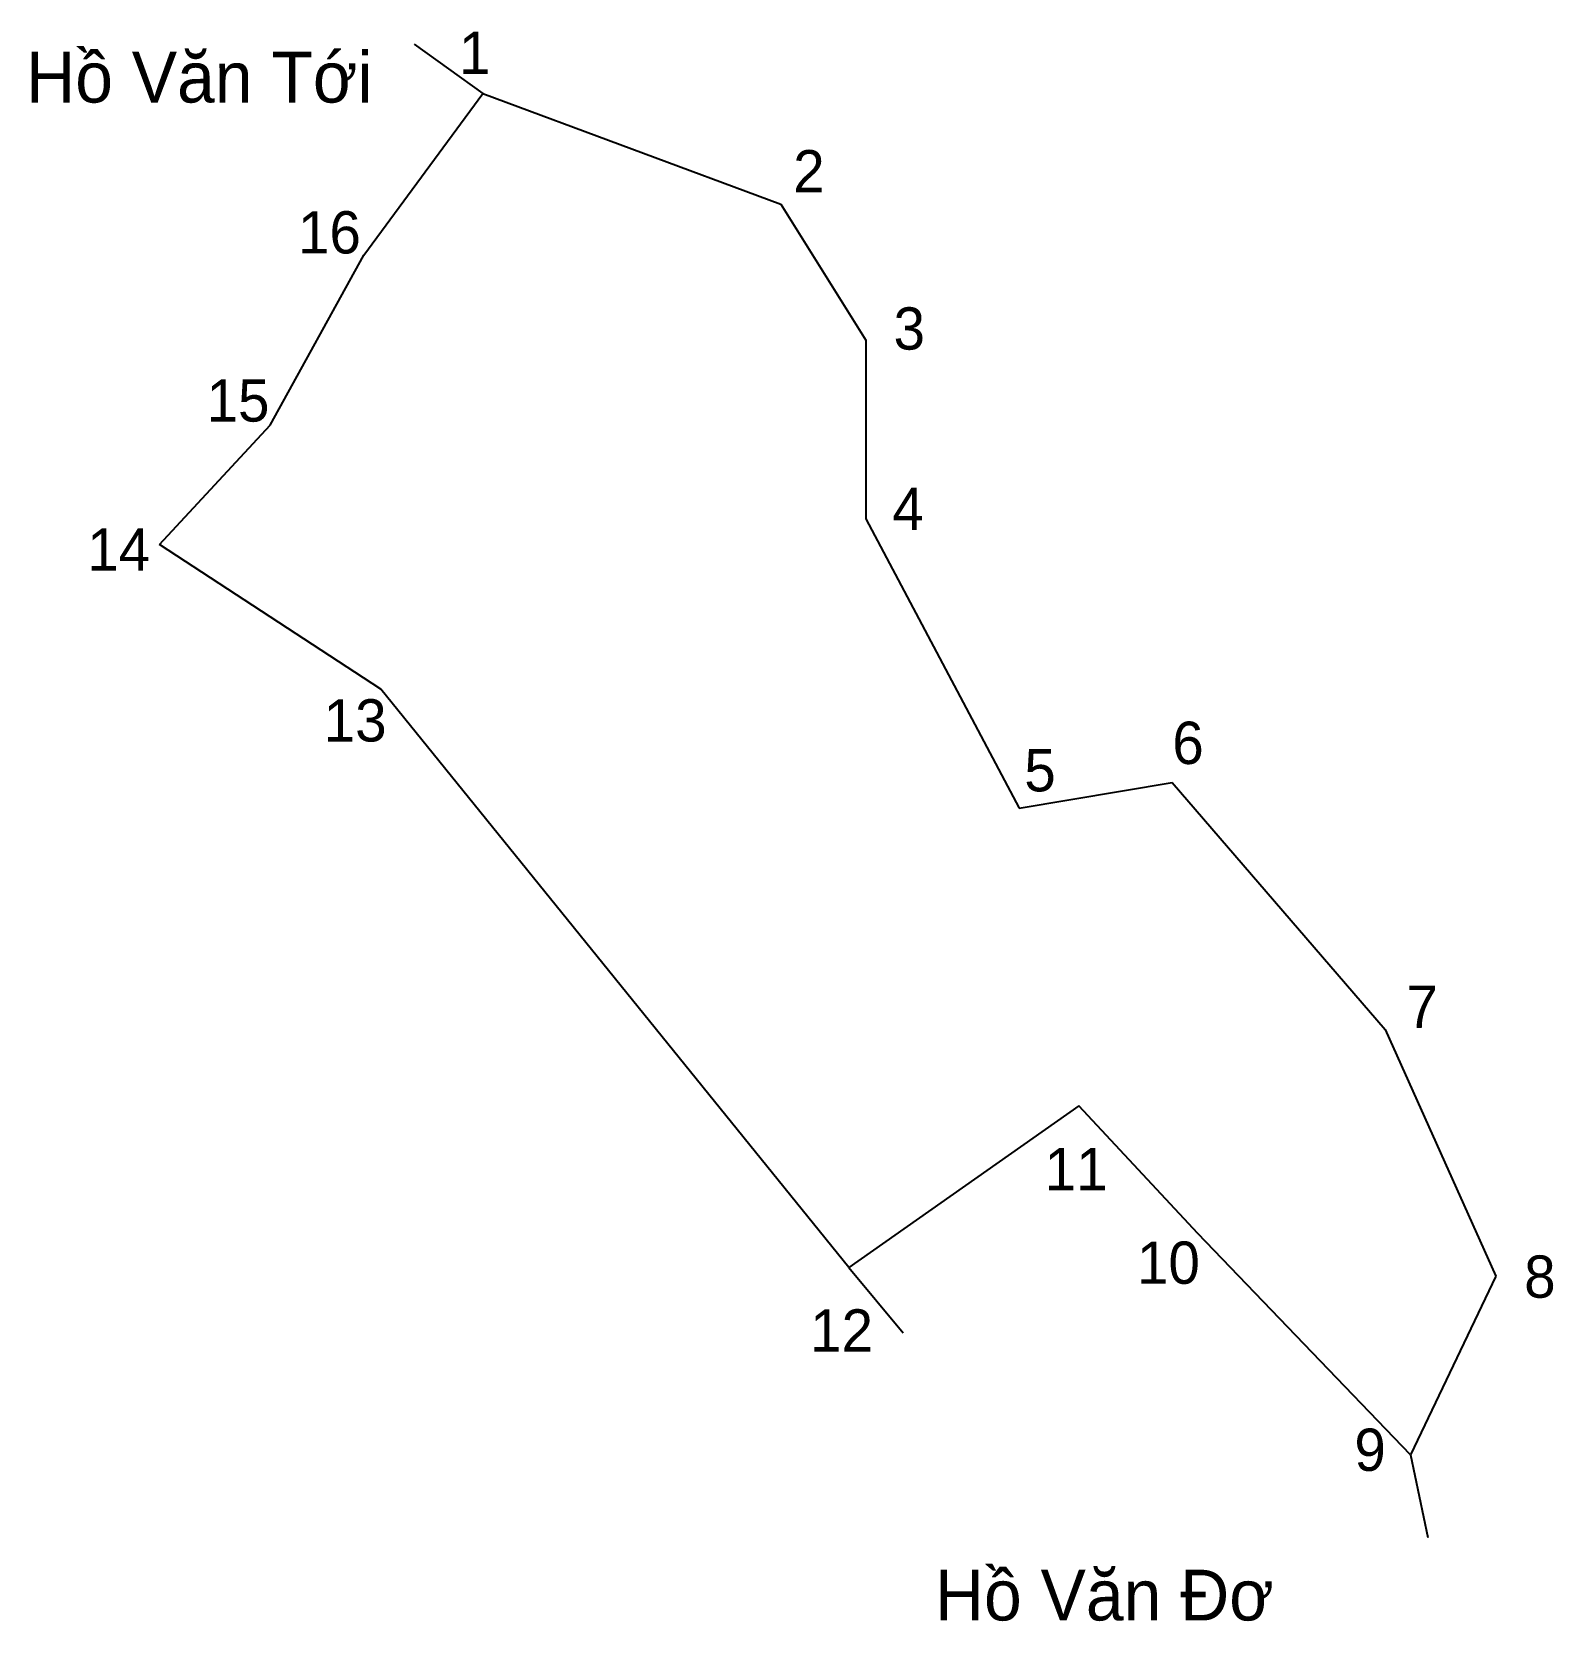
# Model space of a CAD drawing. Extents: x 551805 to 551984, y 1821385 to 1821572.
import ezdxf

# ---------------------------------------------------------------- set-up
doc = ezdxf.new("R2010")
doc.units = 0
for name, color, linetype in [('CanhThua', 7, 'Continuous'), ('RauThua', 7, 'Continuous'), ('SoHieuDinhThua', 7, 'Continuous'), ('TenChuLanCan', 7, 'Continuous')]:
    doc.layers.add(name, color=color, linetype=linetype)

msp = doc.modelspace()

# ---------------------------------------------------------------- linework, layer by layer
at = {"layer": 'CanhThua'}
for p, q in [((551844, 1821546), (551858, 1821565)), ((551858, 1821565), (551893, 1821552)), ((551893, 1821552), (551903, 1821536)), ((551833, 1821526), (551844, 1821546)), ((551903, 1821536), (551903, 1821515)), ((551820, 1821512), (551833, 1821526)), ((551903, 1821515), (551921, 1821481)), ((551846, 1821495), (551820, 1821512)), ((551901, 1821427), (551846, 1821495)), ((551921, 1821481), (551939, 1821484)), ((551939, 1821484), (551964, 1821455)), ((551964, 1821455), (551977, 1821426)), ((551928, 1821446), (551901, 1821427)), ((551942, 1821431), (551928, 1821446)), ((551967, 1821405), (551942, 1821431)), ((551977, 1821426), (551967, 1821405))]:
    msp.add_line(p, q, dxfattribs=at)
at = {"layer": 'RauThua'}
for p, q in [((551849.91, 1821570.78), (551858, 1821565)), ((551901, 1821427), (551907.38, 1821419.34)), ((551967, 1821405), (551969.01, 1821395.3))]:
    msp.add_line(p, q, dxfattribs=at)

# ---------------------------------------------------------------- texts
at = {"layer": 'SoHieuDinhThua'}
for s, height, p in [('1', 4.97, (551855.19, 1821567.28)), ('2', 4.97, (551894.46, 1821553.37)), ('16', 4.968, (551836.28, 1821546.19)), ('3', 4.97, (551906.25, 1821534.89)), ('15', 4.968, (551825.54, 1821526.43)), ('4', 4.97, (551906.11, 1821513.71)), ('14', 4.968, (551811.52, 1821508.91)), ('13', 4.968, (551839.3, 1821488.83)), ('6', 4.97, (551939, 1821486.19)), ('5', 4.97, (551921.61, 1821482.97)), ('7', 4.97, (551966.52, 1821455.18)), ('11', 4.968, (551924.01, 1821436.1)), ('10', 4.968, (551934.85, 1821425.1)), ('8', 4.97, (551980.34, 1821423.46)), ('12', 4.968, (551896.45, 1821417.13)), ('9', 4.97, (551960.39, 1821403.11))]:
    msp.add_text(s, height=height, dxfattribs=at).set_placement(p)
at = {"layer": 'TenChuLanCan'}
for s, p in [('Hồ Văn Tới', (551804.35, 1821563.93)), ('Hồ Văn Đơ', (551911.12, 1821385.53))]:
    msp.add_text(s, height=5.962, dxfattribs=at).set_placement(p)

doc.saveas('drawing.dxf')
